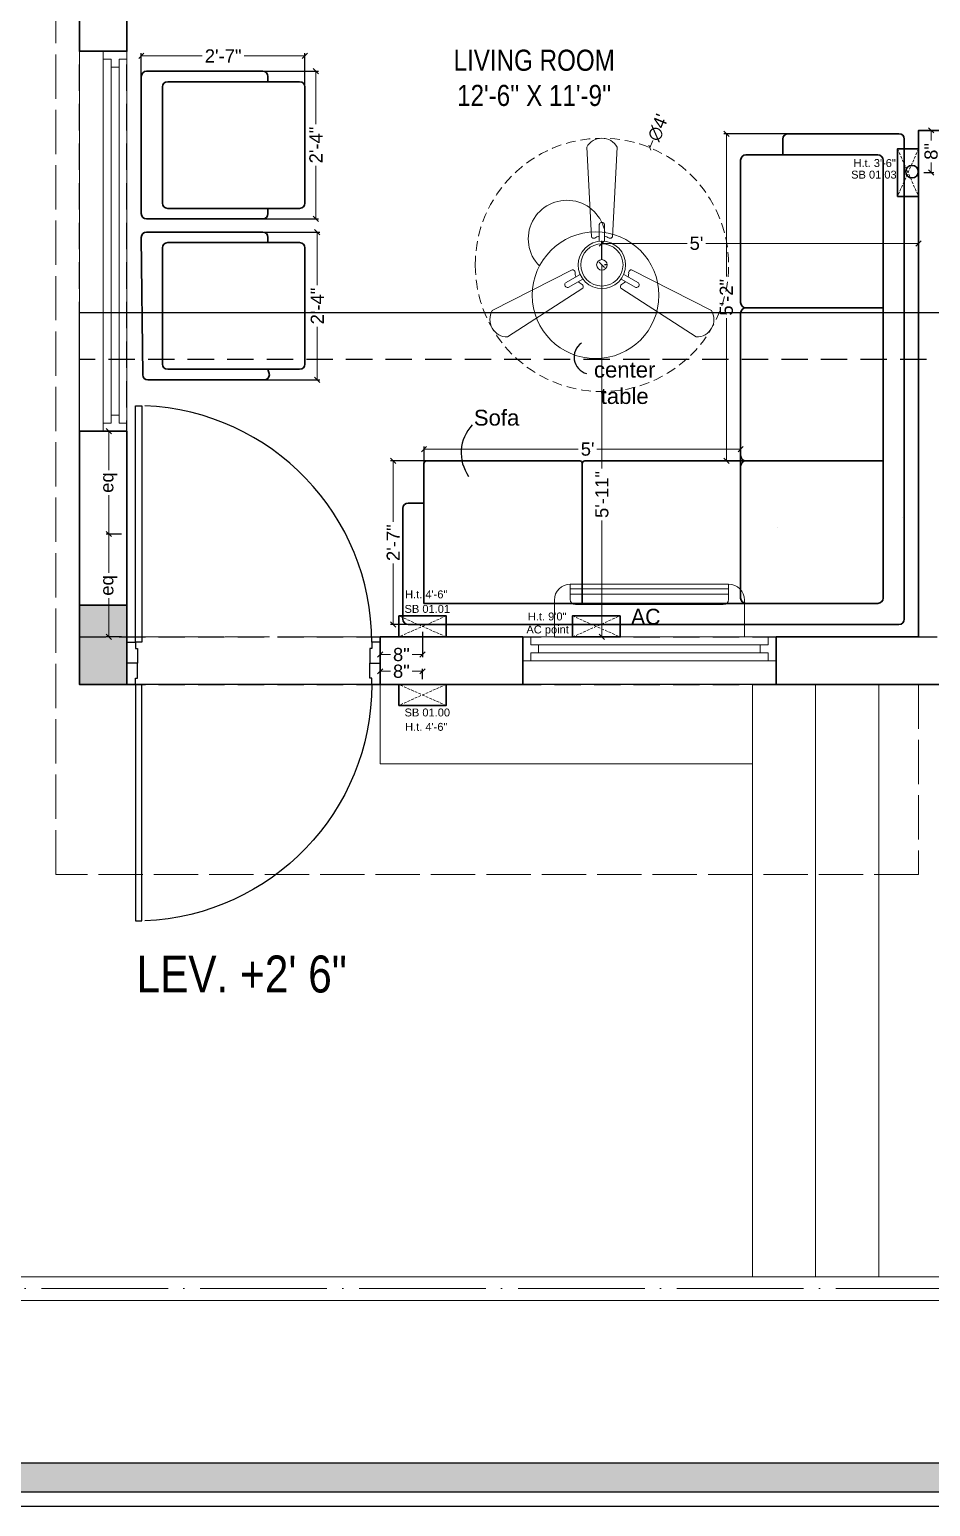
# Model space of a CAD drawing. Header units: millimetres. Extents: x 56222 to 3066687, y -650199 to -121287.
# Drawn here: x 135349 to 135519.7, y -184851.3 to -184571.4 of the extents above; entities that cross this region are included whole.
import ezdxf

# ---------------------------------------------------------------- set-up
doc = ezdxf.new("R2010")
doc.units = ezdxf.units.MM
doc.header["$MEASUREMENT"] = 0
doc.header["$PDMODE"] = 35
for name, pattern in [('ACAD_ISO02W100', [15, 12, -3]), ('ACAD_ISO04W100', [30, 24, -3, 0, -3]), ('DASHED', [0.75, 0.5, -0.25]), ('DASHED2', [0.375, 0.25, -0.125]), ('HIDDEN', [0.375, 0.25, -0.125])]:
    doc.linetypes.add(name, pattern=pattern)
doc.layers.get('Defpoints').update_dxf_attribs({"color": 220})
for name, color, linetype in [('AR DOOR', 40, 'Continuous'), ('AR ELE-5', 134, 'Continuous'), ('GROUND FLOOR  ( Text )', 251, 'Continuous')]:
    doc.layers.add(name, color=color, linetype=linetype)
for name, color, linetype, lineweight in [('BEAM', 160, 'HIDDEN', 25), ('COLUMN', 1, 'Continuous', 30), ('dim05', 1, 'Continuous', 13), ('el', 7, 'Continuous', 20), ('ELEC-wires', 1, 'DASHED2', 13), ('Electrical', 84, 'Continuous', 30), ('FIRST FLOOR ( TEXT )', 7, 'Continuous', 9), ('FIRST FLOOR_( PLine )_', 251, 'Continuous', 30), ('FUR', 250, 'Continuous', 0), ('FURNITURE', 32, 'Continuous', 9), ('GROUND FLOOR', 7, 'Continuous', 9), ('GROUND FLOOR  ( PLINE )', 251, 'Continuous', 30), ('GROUND FLOOR ( DW_RAIL )', 7, 'Continuous', 9), ('Labelling', 1, 'Continuous', 25), ('NAME PLATE', 7, 'Continuous', 25), ('REINFORCEMENT', 6, 'Continuous', 25), ('Text', 7, 'Continuous', 15), ('wall', 7, 'Continuous', 30), ('XX~SLAB ( BEAM )~ ( DIM )', 7, 'Continuous', 9)]:
    doc.layers.add(name, color=color, linetype=linetype, lineweight=lineweight)
doc.styles.add('Arial', font='arial.ttf')
doc.styles.add('century g', font='GOTHIC.TTF')
doc.styles.add("Cn_BT_0'-0", font='swissc.ttf')
doc.styles.add('KATHA', font='swissc.ttf')
doc.styles.get("Standard").update_dxf_attribs({"font": 'arial.ttf', "height": 6})
doc.styles.add('style4', font='ARIALN.TTF')
doc.styles.add('TEXT', font='eurr____.ttf')
doc.dimstyles.new('Archana', dxfattribs={"dimtxt": 2, "dimasz": 0.75, "dimexe": 0.5, "dimexo": 0.5, "dimgap": 0, "dimtad": 0, "dimzin": 0, "dimdsep": 46, "dimlunit": 4, "dimtxsty": 'century g', "dimblk": 'OBLIQUE', "dimcen": 0, "dimdle": 1, "dimclrd": 256, "dimclre": 256, "dimclrt": 256, "dimadec": 0, "dimazin": 0, "dimtfac": 1, "dimtofl": 0, "dimtmove": 1, "dimatfit": 3, "dimfxl": 1, "dimfxlon": 1, "dimtolj": 1, "dimtzin": 0, "dimlwd": -1, "dimlwe": -1, "dimarcsym": 0})
doc.dimstyles.new('ISO-25', dxfattribs={"dimtxt": 2.5, "dimasz": 1, "dimexe": 0.5, "dimexo": 1, "dimtad": 0, "dimdec": 1, "dimlunit": 4, "dimtxsty": 'Standard', "dimblk": 'OBLIQUE', "dimcen": 2.5, "dimclrd": 1, "dimclre": 1, "dimclrt": 5, "dimadec": 0, "dimazin": 0, "dimtfac": 1, "dimtdec": 1, "dimtmove": 0, "dimatfit": 3, "dimfxl": 1, "dimlwd": -1, "dimarcsym": 0})

# ---------------------------------------------------------------- blocks, each defined once
blk = doc.blocks.new('LAYOUT FILE')
at = {"layer": 'NAME PLATE', "true_color": 0xd39e00}
h = blk.add_hatch(color=42, dxfattribs=at)
h.paths.add_polyline_path([(3346889.83, -513806.18), (3346889.83, -514260.7), (3347535.56, -514260.7), (3347535.56, -513806.18)])
h.paths.add_polyline_path([(3346894.36, -513810.71), (3347531.03, -513810.71), (3347531.03, -514256.17), (3346894.36, -514256.17)], flags=16)
at = {"layer": 'NAME PLATE', "color": 42, "true_color": 0xd39e00}
for points in [[(3346887.56, -513803.91), (3347537.83, -513803.91), (3347537.83, -514262.96), (3346887.56, -514262.96)], [(3346889.83, -513806.18), (3347535.56, -513806.18), (3347535.56, -514260.7), (3346889.83, -514260.7)], [(3346894.36, -513810.71), (3347531.03, -513810.71), (3347531.03, -514256.17), (3346894.36, -514256.17)]]:
    blk.add_lwpolyline(points, close=True, dxfattribs=at)
blk = doc.blocks.new('*U20')
for points in [[(0, 0), (0, 1120), (30, 1120), (30, 0)], [(-40, 0), (0, 0), (0, -30), (10, -30), (10, -100), (-40, -100)], [(1160, 0), (1120, 0), (1120, -30), (1110, -30), (1110, -100), (1160, -100)]]:
    blk.add_lwpolyline(points, close=True)
at = {"layer": 'AR ELE-5', "linetype": 'ByBlock', "ltscale": 15}
blk.add_arc((-1.6, -0.7), 1121.6, 0.03474, 87.62699, dxfattribs=at)
blk = doc.blocks.new('_Oblique')
at = {"layer": 'wall', "color": 0, "lineweight": -2}
blk.add_line((-0.5, -0.5), (0.5, 0.5), dxfattribs=at)
blk = doc.blocks.new('*D232')
at = {"layer": 'Defpoints', "color": 0, "lineweight": 30, "transparency": 16777216}
for p in [(135483.71, -184650.92), (135423.71, -184661.73), (135483.71, -184661.73)]:
    blk.add_point(p, dxfattribs=at)
at = {"layer": 'dim05', "color": 1, "linetype": 'Continuous', "lineweight": -2, "transparency": 16777216}
for p, q in [((135423.71, -184660.73), (135423.71, -184650.42)), ((135483.71, -184660.73), (135483.71, -184650.42))]:
    blk.add_line(p, q, dxfattribs=at)
at = {"layer": 'dim05', "color": 1, "linetype": 'Continuous', "transparency": 16777216}
for p, q in [((135423.71, -184650.92), (135452.93, -184650.92)), ((135483.71, -184650.92), (135456.48, -184650.92))]:
    blk.add_line(p, q, dxfattribs=at)
at = {"layer": 'dim05', "color": 1, "transparency": 16777216, "rotation": 180}
blk.add_blockref('_Oblique', (135423.71, -184650.92), dxfattribs=at)
at = {"layer": 'dim05', "color": 1, "transparency": 16777216}
blk.add_blockref('_Oblique', (135483.71, -184650.92), dxfattribs=at)
at = {"layer": 'dim05', "color": 5, "lineweight": 25, "transparency": 16777216, "insert": (135454.71, -184650.92), "char_height": 2.5, "attachment_point": 5, "style": 'Arial'}
blk.add_mtext("5'", dxfattribs=at)
blk = doc.blocks.new('*D233')
at = {"layer": 'Defpoints', "color": 0, "lineweight": 30, "transparency": 16777216}
for p in [(135481, -184591.14), (135496.46, -184591.14), (135481, -184653.14)]:
    blk.add_point(p, dxfattribs=at)
at = {"layer": 'dim05', "color": 1, "linetype": 'Continuous', "lineweight": -2, "transparency": 16777216}
for p, q in [((135495.46, -184591.14), (135480.5, -184591.14)), ((135482, -184653.14), (135481.5, -184653.14))]:
    blk.add_line(p, q, dxfattribs=at)
at = {"layer": 'dim05', "color": 1, "linetype": 'Continuous', "transparency": 16777216}
for p, q in [((135481, -184591.14), (135481, -184618.19)), ((135481, -184653.14), (135481, -184626.09))]:
    blk.add_line(p, q, dxfattribs=at)
at = {"layer": 'dim05', "color": 1, "transparency": 16777216}
for p, rotation in [((135481, -184591.14), 90), ((135481, -184653.14), 270)]:
    blk.add_blockref('_Oblique', p, dxfattribs=dict(at, rotation=rotation))
at = {"layer": 'dim05', "color": 5, "lineweight": 25, "transparency": 16777216, "insert": (135481, -184622.14), "char_height": 2.5, "attachment_point": 5, "rotation": 90, "style": 'Arial'}
blk.add_mtext('5\'-2"', dxfattribs=at)
blk = doc.blocks.new('*D234')
at = {"layer": 'Defpoints', "color": 0, "lineweight": 30, "transparency": 16777216}
for p in [(135417.88, -184653.14), (135428.64, -184653.14), (135430.09, -184684.14)]:
    blk.add_point(p, dxfattribs=at)
at = {"layer": 'dim05', "color": 1, "linetype": 'Continuous', "lineweight": -2, "transparency": 16777216}
for p, q in [((135427.64, -184653.14), (135417.38, -184653.14)), ((135429.09, -184684.14), (135417.38, -184684.14))]:
    blk.add_line(p, q, dxfattribs=at)
at = {"layer": 'dim05', "color": 1, "linetype": 'Continuous', "transparency": 16777216}
for p, q in [((135417.88, -184653.14), (135417.88, -184664.67)), ((135417.88, -184684.14), (135417.88, -184672.61))]:
    blk.add_line(p, q, dxfattribs=at)
at = {"layer": 'dim05', "color": 1, "transparency": 16777216}
for p, rotation in [((135417.88, -184653.14), 90), ((135417.88, -184684.14), 270)]:
    blk.add_blockref('_Oblique', p, dxfattribs=dict(at, rotation=rotation))
at = {"layer": 'dim05', "color": 5, "lineweight": 25, "transparency": 16777216, "insert": (135417.88, -184668.64), "char_height": 2.5, "attachment_point": 5, "rotation": 90, "style": 'Arial'}
blk.add_mtext('2\'-7"', dxfattribs=at)
blk = doc.blocks.new('*D266')
at = {"layer": 'Defpoints', "color": 0, "lineweight": 30, "transparency": 16777216}
for p in [(135401.15, -184576.4), (135370.15, -184586.36), (135401.15, -184586.36)]:
    blk.add_point(p, dxfattribs=at)
at = {"layer": 'dim05', "color": 1, "linetype": 'Continuous', "lineweight": -2, "transparency": 16777216}
for p, q in [((135370.15, -184585.36), (135370.15, -184575.9)), ((135401.15, -184585.36), (135401.15, -184575.9))]:
    blk.add_line(p, q, dxfattribs=at)
at = {"layer": 'dim05', "color": 1, "linetype": 'Continuous', "transparency": 16777216}
for p, q in [((135370.15, -184576.4), (135381.68, -184576.4)), ((135401.15, -184576.4), (135389.62, -184576.4))]:
    blk.add_line(p, q, dxfattribs=at)
at = {"layer": 'dim05', "color": 1, "transparency": 16777216, "rotation": 180}
blk.add_blockref('_Oblique', (135370.15, -184576.4), dxfattribs=at)
at = {"layer": 'dim05', "color": 1, "transparency": 16777216}
blk.add_blockref('_Oblique', (135401.15, -184576.4), dxfattribs=at)
at = {"layer": 'dim05', "color": 5, "lineweight": 25, "transparency": 16777216, "insert": (135385.65, -184576.4), "char_height": 2.5, "attachment_point": 5, "style": 'Arial'}
blk.add_mtext('2\'-7"', dxfattribs=at)
blk = doc.blocks.new('*D267')
at = {"layer": 'Defpoints', "color": 0, "lineweight": 30, "transparency": 16777216}
for p in [(135390.32, -184579.28), (135390.32, -184607.28), (135403.23, -184607.28)]:
    blk.add_point(p, dxfattribs=at)
at = {"layer": 'dim05', "color": 1, "linetype": 'Continuous', "lineweight": -2, "transparency": 16777216}
for p, q in [((135391.32, -184579.28), (135403.73, -184579.28)), ((135391.32, -184607.28), (135403.73, -184607.28))]:
    blk.add_line(p, q, dxfattribs=at)
at = {"layer": 'dim05', "color": 1, "linetype": 'Continuous', "transparency": 16777216}
for p, q in [((135403.23, -184579.28), (135403.23, -184589.31)), ((135403.23, -184607.28), (135403.23, -184597.25))]:
    blk.add_line(p, q, dxfattribs=at)
at = {"layer": 'dim05', "color": 1, "transparency": 16777216}
for p, rotation in [((135403.23, -184579.28), 90), ((135403.23, -184607.28), 270)]:
    blk.add_blockref('_Oblique', p, dxfattribs=dict(at, rotation=rotation))
at = {"layer": 'dim05', "color": 5, "lineweight": 25, "transparency": 16777216, "insert": (135403.23, -184593.28), "char_height": 2.5, "attachment_point": 5, "rotation": 90, "style": 'Arial'}
blk.add_mtext('2\'-4"', dxfattribs=at)
blk = doc.blocks.new('*D268')
at = {"layer": 'Defpoints', "color": 0, "lineweight": 30, "transparency": 16777216}
for p in [(135391.1, -184609.78), (135390.46, -184637.8), (135403.49, -184637.8)]:
    blk.add_point(p, dxfattribs=at)
at = {"layer": 'dim05', "color": 1, "linetype": 'Continuous', "lineweight": -2, "transparency": 16777216}
for p, q in [((135392.1, -184609.78), (135403.99, -184609.78)), ((135391.46, -184637.8), (135403.99, -184637.8))]:
    blk.add_line(p, q, dxfattribs=at)
at = {"layer": 'dim05', "color": 1, "linetype": 'Continuous', "transparency": 16777216}
for p, q in [((135403.49, -184609.78), (135403.49, -184619.82)), ((135403.49, -184637.8), (135403.49, -184627.76))]:
    blk.add_line(p, q, dxfattribs=at)
at = {"layer": 'dim05', "color": 1, "transparency": 16777216}
for p, rotation in [((135403.49, -184609.78), 90), ((135403.49, -184637.8), 270)]:
    blk.add_blockref('_Oblique', p, dxfattribs=dict(at, rotation=rotation))
at = {"layer": 'dim05', "color": 5, "lineweight": 25, "transparency": 16777216, "insert": (135403.49, -184623.79), "char_height": 2.5, "attachment_point": 5, "rotation": 90, "style": 'Arial'}
blk.add_mtext('2\'-4"', dxfattribs=at)
blk = doc.blocks.new('6616')
at = {"color": 242, "linetype": 'DASHED', "true_color": 0xcd2027}
for p, q in [((386784.79, -36915.77), (386775.78, -36911.78)), ((386784.79, -36911.78), (386775.78, -36915.77))]:
    blk.add_line(p, q, dxfattribs=at)
at = {"layer": 'ELEC-wires', "color": 5, "linetype": 'ByBlock', "lineweight": 30, "ltscale": 4}
blk.add_lwpolyline([(386775.78, -36911.78), (386784.79, -36911.78), (386784.79, -36915.77), (386775.78, -36915.77)], close=True, dxfattribs=at)
blk = doc.blocks.new('*D308')
at = {"layer": 'Defpoints', "color": 0, "lineweight": 30, "transparency": 16777216}
for p in [(135415.42, -184686.5), (135423.42, -184684.51), (135423.42, -184689.85)]:
    blk.add_point(p, dxfattribs=at)
at = {"layer": 'dim05', "color": 1, "linetype": 'Continuous', "lineweight": -2, "transparency": 16777216}
for p, q in [((135423.42, -184685.51), (135423.42, -184690.35)), ((135415.42, -184687.5), (135415.42, -184690.35))]:
    blk.add_line(p, q, dxfattribs=at)
at = {"layer": 'dim05', "color": 1, "linetype": 'Continuous', "transparency": 16777216}
for p, q in [((135415.42, -184689.85), (135417.36, -184689.85)), ((135423.42, -184689.85), (135421.48, -184689.85))]:
    blk.add_line(p, q, dxfattribs=at)
at = {"layer": 'dim05', "color": 1, "transparency": 16777216, "rotation": 180}
blk.add_blockref('_Oblique', (135415.42, -184689.85), dxfattribs=at)
at = {"layer": 'dim05', "color": 1, "transparency": 16777216}
blk.add_blockref('_Oblique', (135423.42, -184689.85), dxfattribs=at)
at = {"layer": 'dim05', "color": 5, "lineweight": 25, "transparency": 16777216, "insert": (135419.42, -184689.85), "char_height": 2.5, "attachment_point": 5, "style": 'Arial'}
blk.add_mtext('8"', dxfattribs=at)
blk = doc.blocks.new('ac paln')
at = {"layer": 'Electrical', "lineweight": 15}
for p, q in [((389238.69, -37646.36), (389238.69, -37610.34)), ((389238.69, -37610.34), (389245.67, -37610.34)), ((389244.81, -37642.35), (389244.81, -37614.35)), ((389245.81, -37613.35), (389248.68, -37613.35)), ((389246.82, -37643.35), (389246.82, -37613.35)), ((389247.82, -37643.35), (389247.82, -37613.35)), ((389248.68, -37613.35), (389248.68, -37643.35)), ((389248.68, -37643.35), (389248.68, -37613.35)), ((389245.81, -37643.35), (389248.68, -37643.35)), ((389248.68, -37643.35), (389248.68, -37643.35)), ((389245.67, -37646.36), (389238.69, -37646.36))]:
    blk.add_line(p, q, dxfattribs=at)
for centre, start, end in [((389245.67, -37613.35), 0, 90), ((389245.67, -37643.35), 270, 0)]:
    blk.add_arc(centre, 3.01, start, end, dxfattribs=at)
at = {"layer": 'Electrical', "lineweight": 15, "extrusion": (0, 0, -1)}
for centre, start_param, end_param in [((389245.81, -37614.35), -0.785398, 0.785398), ((389245.81, -37642.35), 3.926991, 5.497787)]:
    blk.add_ellipse(centre, major_axis=(-0.71, 0.71), ratio=1, start_param=start_param, end_param=end_param, dxfattribs=at)
at = {"layer": 'Text', "style": 'TEXT'}
blk.add_text('AC', height=3, rotation=270, dxfattribs=at).set_placement((389241.02, -37624.87))
blk = doc.blocks.new('*D236')
at = {"layer": 'Defpoints', "color": 0, "lineweight": 30, "transparency": 16777216}
for p in [(135423.42, -184693.02), (135415.42, -184695.5), (135423.42, -184695.5)]:
    blk.add_point(p, dxfattribs=at)
at = {"layer": 'dim05', "color": 1, "linetype": 'Continuous', "lineweight": -2, "transparency": 16777216}
for p, q in [((135415.42, -184694.5), (135415.42, -184692.52)), ((135423.42, -184694.5), (135423.42, -184692.52))]:
    blk.add_line(p, q, dxfattribs=at)
at = {"layer": 'dim05', "color": 1, "linetype": 'Continuous', "transparency": 16777216}
for p, q in [((135415.42, -184693.02), (135417.36, -184693.02)), ((135423.42, -184693.02), (135421.48, -184693.02))]:
    blk.add_line(p, q, dxfattribs=at)
at = {"layer": 'dim05', "color": 1, "transparency": 16777216, "rotation": 180}
blk.add_blockref('_Oblique', (135415.42, -184693.02), dxfattribs=at)
at = {"layer": 'dim05', "color": 1, "transparency": 16777216}
blk.add_blockref('_Oblique', (135423.42, -184693.02), dxfattribs=at)
at = {"layer": 'dim05', "color": 5, "lineweight": 25, "transparency": 16777216, "insert": (135419.42, -184693.02), "char_height": 2.5, "attachment_point": 5, "style": 'Arial'}
blk.add_mtext('8"', dxfattribs=at)
blk = doc.blocks.new('*D237')
at = {"layer": 'Defpoints', "color": 0, "lineweight": 30, "transparency": 16777216}
for p in [(135363.98, -184667), (135367.42, -184667), (135367.42, -184686.5)]:
    blk.add_point(p, dxfattribs=at)
at = {"layer": 'dim05', "color": 1, "linetype": 'Continuous', "lineweight": -2, "transparency": 16777216}
for p, q in [((135366.42, -184667), (135363.48, -184667)), ((135366.42, -184686.5), (135363.48, -184686.5))]:
    blk.add_line(p, q, dxfattribs=at)
at = {"layer": 'dim05', "color": 1, "linetype": 'Continuous', "transparency": 16777216}
for p, q in [((135363.98, -184667), (135363.98, -184674.37)), ((135363.98, -184686.5), (135363.98, -184679.13))]:
    blk.add_line(p, q, dxfattribs=at)
at = {"layer": 'dim05', "color": 1, "transparency": 16777216}
for p, rotation in [((135363.98, -184667), 90), ((135363.98, -184686.5), 270)]:
    blk.add_blockref('_Oblique', p, dxfattribs=dict(at, rotation=rotation))
at = {"layer": 'dim05', "color": 5, "lineweight": 25, "transparency": 16777216, "insert": (135363.98, -184676.75), "char_height": 2.5, "attachment_point": 5, "rotation": 90, "style": 'Arial'}
blk.add_mtext('eq', dxfattribs=at)
blk = doc.blocks.new('*D238')
at = {"layer": 'Defpoints', "color": 0, "lineweight": 30, "transparency": 16777216}
for p in [(135367.42, -184647.5), (135363.98, -184667), (135367.42, -184667)]:
    blk.add_point(p, dxfattribs=at)
at = {"layer": 'dim05', "color": 1, "linetype": 'Continuous', "lineweight": -2, "transparency": 16777216}
for p, q in [((135366.42, -184647.5), (135363.48, -184647.5)), ((135366.42, -184667), (135363.48, -184667))]:
    blk.add_line(p, q, dxfattribs=at)
at = {"layer": 'dim05', "color": 1, "linetype": 'Continuous', "transparency": 16777216}
for p, q in [((135363.98, -184647.5), (135363.98, -184654.87)), ((135363.98, -184667), (135363.98, -184659.63))]:
    blk.add_line(p, q, dxfattribs=at)
at = {"layer": 'dim05', "color": 1, "transparency": 16777216}
for p, rotation in [((135363.98, -184647.5), 90), ((135363.98, -184667), 270)]:
    blk.add_blockref('_Oblique', p, dxfattribs=dict(at, rotation=rotation))
at = {"layer": 'dim05', "color": 5, "lineweight": 25, "transparency": 16777216, "insert": (135363.98, -184657.25), "char_height": 2.5, "attachment_point": 5, "rotation": 90, "style": 'Arial'}
blk.add_mtext('eq', dxfattribs=at)
blk = doc.blocks.new('*D239')
at = {"layer": 'Defpoints', "color": 0, "lineweight": 30, "transparency": 16777216}
for p in [(135517.42, -184590.5), (135517.42, -184598.5), (135519.8, -184598.5)]:
    blk.add_point(p, dxfattribs=at)
at = {"layer": 'dim05', "color": 1, "linetype": 'Continuous', "lineweight": -2, "transparency": 16777216}
for p, q in [((135518.42, -184590.5), (135520.3, -184590.5)), ((135518.42, -184598.5), (135520.3, -184598.5))]:
    blk.add_line(p, q, dxfattribs=at)
at = {"layer": 'dim05', "color": 1, "linetype": 'Continuous', "transparency": 16777216}
for p, q in [((135519.8, -184590.5), (135519.8, -184592.44)), ((135519.8, -184598.5), (135519.8, -184596.57))]:
    blk.add_line(p, q, dxfattribs=at)
at = {"layer": 'dim05', "color": 1, "transparency": 16777216}
for p, rotation in [((135519.8, -184590.5), 90), ((135519.8, -184598.5), 270)]:
    blk.add_blockref('_Oblique', p, dxfattribs=dict(at, rotation=rotation))
at = {"layer": 'dim05', "color": 5, "lineweight": 25, "transparency": 16777216, "insert": (135519.8, -184594.5), "char_height": 2.5, "attachment_point": 5, "rotation": 90, "style": 'Arial'}
blk.add_mtext('8"', dxfattribs=at)
blk = doc.blocks.new('fan')
at = {"layer": 'Electrical', "lineweight": 15, "ltscale": 20}
for p, q in [((3300835.29, -509900.78), (3300836.47, -509923.43)), ((3300841.81, -509923.43), (3300842.99, -509900.78)), ((3300838.47, -509924.57), (3300838.47, -509920.25)), ((3300839.81, -509920.28), (3300839.81, -509924.57)), ((3300831.66, -509931.77), (3300811.45, -509942.07)), ((3300866.83, -509942.07), (3300846.62, -509931.77)), ((3300829.93, -509935.08), (3300833.64, -509932.93)), ((3300834.31, -509934.09), (3300830.57, -509936.25)), ((3300847.68, -509936.23), (3300843.97, -509934.09)), ((3300844.64, -509932.93), (3300848.38, -509935.09)), ((3300815.3, -509948.74), (3300834.33, -509936.39)), ((3300843.95, -509936.39), (3300862.98, -509948.74))]:
    blk.add_line(p, q, dxfattribs=at)
at = {"layer": 'Electrical', "linetype": 'DASHED', "lineweight": 15, "ltscale": 5}
blk.add_circle((3300839.14, -509930.53), 32, dxfattribs=at)
at = {"layer": 'Electrical', "lineweight": 15, "ltscale": 20}
for centre, major_axis, start_param, end_param in [((3300839.14, -509902.94), (3.12, 3.12), -0.272136, 1.842967), ((3300839.13, -509920.5), (0.501, 0.501), -0.465536, 1.983618), ((3300839.14, -509930.53), (4.24, -4.24), 3.14161, 9.424795), ((3300839.14, -509930.53), (3.77, -3.77), 1.749190548672175e-05, 6.283202799085073), ((3300837.1, -509923.08), (0.51, 0.51), 2.863014, 4.257784), ((3300839.14, -509926.42), (2.27, -2.27), 2.565057, 2.951308), ((3300839.14, -509926.42), (2.27, 2.27), 0.19032, 0.57657), ((3300841.18, -509923.08), (0.51, -0.51), 5.167028, 6.561799), ((3300831.67, -509932.49), (0.51, -0.51), 0.978238, 2.373008), ((3300835.59, -509932.58), (2.27, -2.27), 3.855511, 4.241762), ((3300839.14, -509930.53), (0.943, 0.943), 1.570814, 7.853999), ((3300842.69, -509932.58), (2.27, 2.27), 5.183051, 5.569301), ((3300846.61, -509932.49), (0.51, -0.51), 2.339416, 3.734186), ((3300830.46, -509935.55), (0.501, -0.501), 3.199655, 5.648809), ((3300835.59, -509932.58), (2.27, -2.27), 4.659452, 5.045703), ((3300833.71, -509936.02), (0.51, 0.51), -1.325776, 0.068994), ((3300844.57, -509936.02), (0.51, -0.51), 3.072633, 4.467404), ((3300842.69, -509932.58), (2.27, 2.27), 4.37911, 4.765361), ((3300847.83, -509935.54), (0.501, 0.501), 3.723254, 6.172408), ((3300815.25, -509944.32), (3.12, -3.12), 3.393055, 5.508159), ((3300863.03, -509944.32), (3.12, -3.12), 5.48745, 7.602554)]:
    blk.add_ellipse(centre, major_axis=major_axis, ratio=1, start_param=start_param, end_param=end_param, dxfattribs=at)
blk = doc.blocks.new('*D258')
at = {"layer": 'Defpoints', "color": 0, "lineweight": 30, "transparency": 16777216}
for p in [(135517.42, -184611.92), (135457.42, -184616), (135517.42, -184616)]:
    blk.add_point(p, dxfattribs=at)
at = {"layer": 'dim05', "color": 1, "linetype": 'Continuous', "lineweight": -2, "transparency": 16777216}
for p, q in [((135457.42, -184615), (135457.42, -184611.42)), ((135517.42, -184615), (135517.42, -184611.42))]:
    blk.add_line(p, q, dxfattribs=at)
at = {"layer": 'dim05', "color": 1, "linetype": 'Continuous', "transparency": 16777216}
for p, q in [((135457.42, -184611.92), (135473.56, -184611.92)), ((135517.42, -184611.92), (135477.11, -184611.92))]:
    blk.add_line(p, q, dxfattribs=at)
at = {"layer": 'dim05', "color": 1, "transparency": 16777216, "rotation": 180}
blk.add_blockref('_Oblique', (135457.42, -184611.92), dxfattribs=at)
at = {"layer": 'dim05', "color": 1, "transparency": 16777216}
blk.add_blockref('_Oblique', (135517.42, -184611.92), dxfattribs=at)
at = {"layer": 'dim05', "color": 5, "lineweight": 25, "transparency": 16777216, "insert": (135475.34, -184611.92), "char_height": 2.5, "attachment_point": 5, "style": 'Arial'}
blk.add_mtext("5'", dxfattribs=at)
blk = doc.blocks.new('*D259')
at = {"layer": 'Defpoints', "color": 0, "lineweight": 30, "transparency": 16777216}
for p in [(135457.42, -184616), (135453.26, -184686.5), (135457.42, -184686.5)]:
    blk.add_point(p, dxfattribs=at)
at = {"layer": 'dim05', "color": 1, "linetype": 'Continuous', "transparency": 16777216}
for p, q in [((135457.42, -184616), (135457.42, -184654.59)), ((135457.42, -184686.5), (135457.42, -184664.42))]:
    blk.add_line(p, q, dxfattribs=at)
at = {"layer": 'dim05', "color": 1, "linetype": 'Continuous', "lineweight": -2, "transparency": 16777216}
for p, q in [((135458.42, -184616), (135457.92, -184616)), ((135454.26, -184686.5), (135457.92, -184686.5))]:
    blk.add_line(p, q, dxfattribs=at)
at = {"layer": 'dim05', "color": 1, "transparency": 16777216}
for p, rotation in [((135457.42, -184616), 90), ((135457.42, -184686.5), 270)]:
    blk.add_blockref('_Oblique', p, dxfattribs=dict(at, rotation=rotation))
at = {"layer": 'dim05', "color": 5, "lineweight": 25, "transparency": 16777216, "insert": (135457.42, -184659.51), "char_height": 2.5, "attachment_point": 5, "rotation": 90, "style": 'Arial'}
blk.add_mtext('5\'-11"', dxfattribs=at)
blk = doc.blocks.new('*D310')
at = {"layer": 'Defpoints', "color": 0, "lineweight": 30, "transparency": 16777216}
for p in [(135466.51, -184593.79), (135448.33, -184638.21)]:
    blk.add_point(p, dxfattribs=at)
at = {"layer": 'dim05', "transparency": 16777216}
blk.add_line((135467.08, -184592.4), (135466.51, -184593.79), dxfattribs=at)
at = {"layer": 'dim05', "transparency": 16777216, "xscale": 0.75, "yscale": 0.75, "zscale": 0.75, "rotation": 247.7443451965693}
blk.add_blockref('_Oblique', (135466.51, -184593.79), dxfattribs=at)
at = {"layer": 'dim05', "color": 5, "lineweight": 25, "transparency": 16777216, "insert": (135468.07, -184589.98), "char_height": 2.5, "attachment_point": 5, "rotation": 67.7443, "style": 'century g'}
blk.add_mtext("\\A1;∅4'", dxfattribs=at)

msp = doc.modelspace()

# ---------------------------------------------------------------- hatches: boundary and pattern name
at = {"layer": 'COLUMN'}
h = msp.add_hatch(color=256, dxfattribs=at)
h.dxf.hatch_style = 1
h.paths.add_polyline_path([(135358.421, -184695.503), (135367.421, -184695.503), (135367.421, -184680.503), (135358.421, -184680.503)])

# ---------------------------------------------------------------- linework, layer by layer
at = {"layer": 'BEAM', "ltscale": 20}
for p, q in [((135358.421, -184695.503), (135358.421, -184379.003)), ((135367.421, -184695.503), (135367.421, -184379.003)), ((135533.921, -184633.903), (135358.421, -184633.903)), ((135358.421, -184686.503), (135533.921, -184686.503)), ((135358.421, -184695.503), (135533.921, -184695.503))]:
    msp.add_line(p, q, dxfattribs=at)
at = {"layer": 'COLUMN'}
for points in [[(135358.421, -184680.503), (135367.421, -184680.503), (135367.421, -184695.503), (135358.421, -184695.503)], [(135358.421, -184695.503), (135367.421, -184695.503), (135367.421, -184680.503), (135358.421, -184680.503)]]:
    msp.add_lwpolyline(points, close=True, dxfattribs=at)
at = {"layer": 'FIRST FLOOR_( PLine )_', "lineweight": 30}
msp.add_circle((135516.167, -184598.322), 1.182, dxfattribs=at)
at = {"layer": 'FUR'}
for p, q in [((135514.29, -184663.814), (135514.29, -184663.814)), ((135490.7, -184665.814), (135490.7, -184665.814))]:
    msp.add_line(p, q, dxfattribs=at)
at = {"layer": 'FURNITURE', "lineweight": 30}
for p, q in [((135370.149, -184606.283), (135370.149, -184580.283)), ((135371.149, -184579.283), (135393.149, -184579.283)), ((135394.149, -184580.283), (135394.149, -184581.283)), ((135374.149, -184604.283), (135374.149, -184582.283)), ((135375.149, -184581.283), (135400.149, -184581.283)), ((135401.149, -184582.283), (135401.149, -184604.283)), ((135492.705, -184591.14), (135513.705, -184591.14)), ((135491.705, -184592.14), (135491.705, -184595.14)), ((135514.705, -184592.14), (135514.705, -184683.14)), ((135483.705, -184623.14), (135483.705, -184596.14)), ((135506.705, -184595.14), (135484.705, -184595.14)), ((135509.705, -184595.14), (135506.705, -184595.14)), ((135510.705, -184596.14), (135510.705, -184679.14)), ((135375.149, -184605.283), (135378.149, -184605.283)), ((135378.149, -184605.283), (135400.149, -184605.283)), ((135394.149, -184606.283), (135394.149, -184605.283)), ((135393.149, -184607.283), (135371.149, -184607.283)), ((135370.413, -184636.801), (135370.149, -184610.783)), ((135371.149, -184609.783), (135393.149, -184609.783)), ((135394.149, -184610.783), (135394.149, -184611.783)), ((135374.149, -184634.783), (135374.149, -184612.783)), ((135375.149, -184611.783), (135400.149, -184611.783)), ((135401.149, -184612.783), (135401.149, -184634.783)), ((135483.705, -184625.14), (135483.705, -184652.14)), ((135484.705, -184624.14), (135510.705, -184624.14)), ((135375.149, -184635.783), (135378.149, -184635.783)), ((135378.149, -184635.783), (135400.149, -184635.783)), ((135394.413, -184636.801), (135394.149, -184635.783)), ((135393.413, -184637.801), (135371.413, -184637.801)), ((135453.205, -184653.14), (135424.205, -184653.14)), ((135510.705, -184653.14), (135454.205, -184653.14)), ((135423.705, -184680.14), (135423.705, -184653.64)), ((135453.705, -184680.14), (135453.705, -184653.64)), ((135483.705, -184679.14), (135483.705, -184654.14)), ((135423.705, -184661.14), (135420.705, -184661.14)), ((135419.705, -184683.14), (135419.705, -184662.14)), ((135509.705, -184680.14), (135423.705, -184680.14)), ((135513.705, -184684.14), (135420.705, -184684.14))]:
    msp.add_line(p, q, dxfattribs=at)
at = {"layer": 'FURNITURE'}
msp.add_circle((135456.217, -184621.758, 0.069), 12, dxfattribs=at)
at = {"layer": 'FURNITURE', "lineweight": 30}
for centre, radius, start, end in [((135371.149, -184580.283), 1, 90, 180), ((135393.149, -184580.283), 1, 0, 90), ((135375.149, -184582.283), 1, 90, 180), ((135400.149, -184582.283), 1, 0, 90), ((135492.705, -184592.14), 1, 90, 180), ((135513.705, -184592.14), 1, 0, 90), ((135484.705, -184596.14), 1, 90, 180), ((135509.705, -184596.14), 1, 0, 90), ((135375.149, -184604.283), 1, 180, 270), ((135400.149, -184604.283), 1, 270, 0), ((135371.149, -184606.283), 1, 180, 270), ((135393.149, -184606.283), 1, 270, 0), ((135371.149, -184610.783), 1, 90, 180), ((135393.149, -184610.783), 1, 0, 90), ((135375.149, -184612.783), 1, 90, 180), ((135400.149, -184612.783), 1, 0, 90), ((135484.705, -184623.14), 1, 180, 270), ((135484.705, -184625.14), 1, 90, 180), ((135375.149, -184634.783), 1, 180, 270), ((135400.149, -184634.783), 1, 270, 0), ((135371.413, -184636.801), 1, 180, 270), ((135393.413, -184636.801), 1, 270, 0), ((135424.205, -184653.64), 0.5, 90, 180), ((135453.205, -184653.64), 0.5, 0, 90), ((135454.205, -184653.64), 0.5, 90, 180), ((135484.705, -184652.14), 1, 180, 270), ((135484.705, -184654.14), 1, 90, 180), ((135420.705, -184662.14), 1, 90, 180), ((135484.705, -184679.14), 1, 180, 270), ((135484.705, -184679.14), 1, 180, 270), ((135509.705, -184679.14), 1, 270, 0), ((135420.705, -184683.14), 1, 180, 270), ((135513.705, -184683.14), 1, 270, 0)]:
    msp.add_arc(centre, radius, start, end, dxfattribs=at)
at = {"layer": 'FURNITURE'}
msp.add_arc((135450.78, -184611.06, 0.069), 7.313, 9.19778, 224.68027, dxfattribs=at)
at = {"layer": 'GROUND FLOOR'}
for p, q in [((135358.421, -184403.003), (135358.421, -184695.503)), ((135367.421, -184545.503), (135367.421, -184695.503)), ((135367.421, -184575.503), (135358.421, -184575.503)), ((135367.421, -184647.503), (135358.421, -184647.503)), ((135517.421, -184686.503), (135415.421, -184686.503)), ((135415.421, -184686.503), (135415.421, -184695.503)), ((135758.921, -184695.503), (135358.421, -184695.503)), ((135485.921, -184695.503), (135485.921, -184807.753)), ((135497.921, -184695.503), (135497.921, -184807.753)), ((135509.921, -184695.503), (135509.921, -184807.753)), ((135263.171, -184807.753), (135758.921, -184807.753)), ((135258.671, -184812.253), (135758.921, -184812.253))]:
    msp.add_line(p, q, dxfattribs=at)
at = {"layer": 'GROUND FLOOR', "linetype": 'ACAD_ISO02W100', "ltscale": 0.7}
msp.add_line((135415.421, -184686.503), (135367.421, -184686.503), dxfattribs=at)
at = {"layer": 'GROUND FLOOR', "color": 1, "linetype": 'ACAD_ISO04W100'}
msp.add_lwpolyline([(135758.921, -184347.503), (135260.921, -184347.503), (135260.921, -184810.003), (135758.921, -184810.003)], dxfattribs=at)
at = {"layer": 'GROUND FLOOR', "color": 1, "linetype": 'ACAD_ISO02W100', "ltscale": 0.7}
msp.add_lwpolyline([(135517.421, -184695.503), (135517.421, -184731.503), (135353.921, -184731.503), (135353.921, -184379.003), (135358.421, -184379.003)], dxfattribs=at)
at = {"layer": 'GROUND FLOOR  ( PLINE )'}
for points in [[(135367.421, -184545.503), (135427.421, -184545.503), (135427.421, -184541.003), (135367.421, -184541.003), (135367.421, -184530.503), (135358.421, -184530.503), (135358.421, -184575.503), (135367.421, -184575.503)], [(135521.921, -184613.003), (135563.921, -184613.003), (135563.921, -184590.503), (135559.421, -184590.503), (135559.421, -184608.503), (135521.921, -184608.503), (135521.921, -184590.503), (135517.421, -184590.503), (135517.421, -184686.503), (135490.421, -184686.503), (135490.421, -184695.503), (135521.921, -184695.503)], [(135367.421, -184647.503), (135358.421, -184647.503), (135358.421, -184695.503), (135367.421, -184695.503)], [(135415.421, -184686.503), (135442.421, -184686.503), (135442.421, -184695.503), (135415.421, -184695.503)]]:
    msp.add_lwpolyline(points, close=True, dxfattribs=at)
at = {"layer": 'GROUND FLOOR ( DW_RAIL )'}
for points in [[(135367.421, -184647.503), (135367.421, -184646.003), (135365.921, -184646.003), (135365.921, -184644.503), (135364.421, -184644.503), (135364.421, -184578.503), (135365.921, -184578.503), (135365.921, -184577.003), (135367.421, -184577.003), (135367.421, -184575.503), (135362.921, -184575.503), (135362.921, -184577.003), (135364.421, -184577.003), (135364.421, -184578.503), (135365.921, -184578.503), (135365.921, -184644.503), (135364.421, -184644.503), (135364.421, -184646.003), (135362.921, -184646.003), (135362.921, -184647.503), (135367.421, -184647.503), (135367.421, -184575.503), (135362.921, -184575.503), (135362.921, -184647.503)], [(135442.421, -184686.503), (135490.421, -184686.503), (135490.421, -184695.503), (135442.421, -184695.503)], [(135490.421, -184686.503), (135488.921, -184686.503), (135488.921, -184688.003), (135487.421, -184688.003), (135487.421, -184689.503), (135445.421, -184689.503), (135445.421, -184688.003), (135443.921, -184688.003), (135443.921, -184686.503), (135442.421, -184686.503), (135442.421, -184691.003), (135443.921, -184691.003), (135443.921, -184689.503), (135445.421, -184689.503), (135445.421, -184688.003), (135487.421, -184688.003), (135487.421, -184689.503), (135488.921, -184689.503), (135488.921, -184691.003), (135490.421, -184691.003), (135490.421, -184686.503), (135442.421, -184686.503), (135442.421, -184691.003), (135490.421, -184691.003)]]:
    msp.add_lwpolyline(points, close=True, dxfattribs=at)
at = {"layer": 'Labelling', "color": 1}
for centre, radius, start, end in [((135455.402, -184633.463), 3.254, 125.23879, 253.81022), ((135438.441, -184651.625, -0.001), 7.693, 136.51845, 215.39137)]:
    msp.add_arc(centre, radius, start, end, dxfattribs=at)
at = {"layer": 'REINFORCEMENT'}
msp.add_lwpolyline([(135358.421, -184625.003), (135533.921, -184625.003), (135533.921, -184695.503), (135358.421, -184695.503)], close=True, dxfattribs=at)
msp.add_lwpolyline([(135358.421, -184625.003), (135533.921, -184625.003), (135533.921, -184695.503), (135358.421, -184695.503)], close=True, dxfattribs=at)
at = {"layer": 'XX~SLAB ( BEAM )~ ( DIM )'}
msp.add_lwpolyline([(135415.421, -184695.503), (135485.921, -184695.503), (135485.921, -184710.541), (135415.421, -184710.541)], close=True, dxfattribs=at)

# ---------------------------------------------------------------- block references
at = {"layer": 'AR DOOR', "linetype": 'ByBlock', "lineweight": -2, "extrusion": (0, 0, -1), "xscale": -0.04000000000002399, "yscale": 0.04000000000002399, "zscale": -0.04000000000002399}
msp.add_blockref('*U20', (-135369.021, -184687.503), dxfattribs=at)
at = {"layer": 'AR DOOR', "linetype": 'ByBlock', "lineweight": -2, "extrusion": (0, 0, -1), "xscale": 0.04000000000002399, "yscale": 0.04000000000002399, "zscale": -0.04000000000002399, "rotation": 180}
msp.add_blockref('*U20', (-135369.021, -184695.503), dxfattribs=at)
at = {"layer": 'dim05', "color": 1, "lineweight": 35, "xscale": -0.7500069902881101, "yscale": 0.7500069902881101, "zscale": 0.7500069902881101}
msp.add_blockref('fan', (2611109.85, 197835.458), dxfattribs=at)
at = {"layer": 'el', "color": 1}
for p, rotation in [((98601.651, -571378.79), 90), ((522236.628, -221598.286), 180)]:
    msp.add_blockref('6616', p, dxfattribs=dict(at, rotation=rotation))
at = {"layer": 'el', "color": 18, "true_color": 0x000000, "rotation": 90}
msp.add_blockref('ac paln', (97838.071, -573925.191), dxfattribs=at)
at = {"layer": 'el', "color": 1}
msp.add_blockref('6616', (-251356.866, -147770.732), dxfattribs=at)
at = {"layer": 'el', "color": 1, "xscale": -1, "rotation": 180.0000000001202}
msp.add_blockref('6616', (-251356.866, -221611.273), dxfattribs=at)
at = {"layer": 'NAME PLATE', "lineweight": 0, "xscale": 1.209046105522275, "yscale": 1.209046105522275, "zscale": 1.209046105522275}
msp.add_blockref('LAYOUT FILE', (-3911375.134, 436916.347, 0.126), dxfattribs=at)

# ---------------------------------------------------------------- texts
at = {"layer": 'Electrical', "color": 240, "true_color": 0xed1f24, "transparency": 33554687}
for s, p in [('H.t. 3\'-6"', (135505.096, -184597.444)), ("H.t. 4'-6''", (135420.128, -184679.187)), ('H.t. 9\'0"', (135443.393, -184683.372)), ("H.t. 4'-6''", (135420.128, -184704.297))]:
    msp.add_text(s, height=1.5, dxfattribs=at).set_placement(p)
at = {"layer": 'Electrical', "color": 5, "transparency": 33554687}
for s, p in [('SB 01.03 ', (135504.645, -184599.641)), ('SB 01.01 ', (135420.024, -184681.94)), ('AC point', (135443.112, -184685.842)), ('SB 01.00 ', (135420.024, -184701.566))]:
    msp.add_text(s, height=1.5, dxfattribs=at).set_placement(p)
at = {"layer": 'FIRST FLOOR ( TEXT )', "insert": (135444.59, -184580.573), "char_height": 4, "attachment_point": 5, "style": 'KATHA'}
msp.add_mtext("LIVING ROOM\\P12'-6'' X 11'-9''", dxfattribs=at)
at = {"layer": 'GROUND FLOOR  ( Text )', "color": 1, "insert": (135389.164, -184750.434), "char_height": 7, "attachment_point": 5, "style": "Cn_BT_0'-0"}
msp.add_mtext('LEV. +2\' 6"', dxfattribs=at)
at = {"layer": 'Labelling', "color": 1, "char_height": 3, "width": 33.45427, "attachment_point": 5, "style": 'style4'}
for s, insert in [('\\A1;{\\fArial|b0|i0|c0|p34;center \\Ptable}', (135461.733, -184638.373)), ('\\A1;{\\fArial|b0|i0|c0|p34;Sofa }', (135437.459, -184644.973, -0.001))]:
    msp.add_mtext(s, dxfattribs=dict(at, insert=insert))

# ---------------------------------------------------------------- dimensions: what is measured, and where the dimension line sits
at = {"layer": 'dim05', "color": 27, "lineweight": 25, "true_color": 0x7d5120}
for base, p1, p2, picture, middle in [((135401.149, -184576.401), (135370.149, -184586.356), (135401.149, -184586.356), '*D266', (135385.649, -184576.401)), ((135423.421, -184689.848), (135415.421, -184686.503), (135423.421, -184684.509), '*D308', (135419.421, -184689.848)), ((135423.421, -184693.016), (135415.421, -184695.503), (135423.421, -184695.503), '*D236', (135419.421, -184693.016))]:
    dim = msp.add_linear_dim(base=base, p1=p1, p2=p2, dimstyle='ISO-25', override={"dimtxsty": 'Arial'}, dxfattribs=at)
    dim.commit()
    dim.dimension.update_dxf_attribs({"geometry": picture, "text_midpoint": middle})
for base, p1, p2, picture, middle in [((135403.226, -184607.283), (135390.321, -184579.283), (135390.321, -184607.283), '*D267', (135403.226, -184593.283)), ((135480.997, -184591.14), (135480.997, -184653.14), (135496.458, -184591.14), '*D233', (135480.997, -184622.14)), ((135519.8, -184598.503), (135517.421, -184590.503), (135517.421, -184598.503), '*D239', (135519.8, -184594.503)), ((135403.49, -184637.801), (135391.103, -184609.783), (135390.46, -184637.801), '*D268', (135403.49, -184623.792)), ((135417.884, -184653.14), (135430.094, -184684.14), (135428.643, -184653.14), '*D234', (135417.884, -184668.64))]:
    dim = msp.add_linear_dim(base=base, p1=p1, p2=p2, angle=90, dimstyle='ISO-25', override={"dimtxsty": 'Arial'}, dxfattribs=at)
    dim.commit()
    dim.dimension.update_dxf_attribs({"geometry": picture, "text_midpoint": middle})
dim = msp.add_diameter_dim_2p(p1=(135448.331, -184638.215), p2=(135466.511, -184593.791), dimstyle='Archana', override={"dimtxt": 2.5, "dimclrt": 5}, dxfattribs=at)
dim.commit()
dim.dimension.update_dxf_attribs({"geometry": '*D310', "text_midpoint": (135468.069, -184589.983)})
for base, p1, p2, picture, middle in [((135517.421, -184611.925), (135457.421, -184616.003), (135517.421, -184616.003), '*D258', (135475.339, -184611.925)), ((135483.705, -184650.917), (135423.705, -184661.726), (135483.705, -184661.726), '*D232', (135454.705, -184650.917))]:
    dim = msp.add_linear_dim(base=base, p1=p1, p2=p2, dimstyle='ISO-25', override={"dimtxsty": 'Arial'}, dxfattribs=at)
    dim.commit()
    dim.dimension.update_dxf_attribs({"geometry": picture, "text_midpoint": middle, "dimtype": 160})
dim = msp.add_linear_dim(base=(135457.421142114, -184686.502622579), p1=(135457.421142113, -184616.002622578), p2=(135453.264562995, -184686.502622579), angle=90, dimstyle='ISO-25', override={"dimdec": 0, "dimtxsty": 'Arial'}, dxfattribs=at)
dim.commit()
dim.dimension.update_dxf_attribs({"geometry": '*D259', "text_midpoint": (135457.421142114, -184659.505052011), "dimtype": 160})
for p1, angle, picture, middle in [((135367.421, -184647.503), 270, '*D238', (135363.983, -184657.253)), ((135367.421, -184686.503), 90, '*D237', (135363.983, -184676.753))]:
    dim = msp.add_linear_dim(base=(135363.983, -184667.003), p1=p1, p2=(135367.421, -184667.003), angle=angle, text='eq', dimstyle='ISO-25', override={"dimdec": 0, "dimtxsty": 'Arial'}, dxfattribs=at)
    dim.commit()
    dim.dimension.update_dxf_attribs({"geometry": picture, "text_midpoint": middle})

doc.saveas('drawing.dxf')
